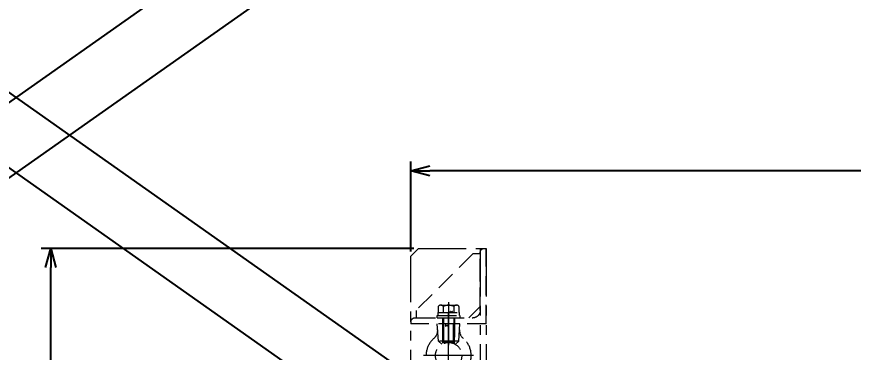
# Model space of a CAD drawing. Header units: millimetres. Extents: x -8731 to 85711, y -14522 to 31379.
# Drawn here: x 54543 to 55654, y 2980 to 3425 of the extents above; entities that cross this region are included whole.
import ezdxf
from ezdxf import colors
from ezdxf.entities.mleader import LeaderData, LeaderLine
from ezdxf.enums import TextEntityAlignment as Align
from ezdxf.math import Vec2, Vec3

# ---------------------------------------------------------------- set-up
doc = ezdxf.new("R2010")
doc.units = ezdxf.units.MM
doc.header["$LTSCALE"] = 4
doc.header["$PDMODE"] = 99
doc.header["$PDSIZE"] = 1
for name, pattern in [('CENTER2', [28.575, 19.05, -3.175, 3.175, -3.175]), ('HIDDEN', [9.525, 6.35, -3.175]), ('PHANTOM2', [31.75, 15.875, -3.175, 3.175, -3.175, 3.175, -3.175])]:
    doc.linetypes.add(name, pattern=pattern)
for name, color, linetype, lineweight in [('04_HIDDEN', 2, 'HIDDEN', 13), ('05_CENTER', 4, 'CENTER2', 13), ('06_PHANTOM', 2, 'PHANTOM2', 13), ('08_DIM', 3, 'Continuous', 13)]:
    doc.layers.add(name, color=color, linetype=linetype, lineweight=lineweight)
doc.layers.add('10_DRAFT', color=8, linetype='Continuous', lineweight=0, plot=False)
doc.styles.add('KANJI0', font='txt.shx', dxfattribs={"width": 0.9, "height": 30, "bigfont": 'bigfont'})
doc.styles.add('KSS_TXT', font='txt.shx', dxfattribs={"bigfont": 'extfont2.shx'})
doc.styles.get("Standard").update_dxf_attribs({"font": 'txt.shx', "bigfont": 'extfont2.shx'})
doc.dimstyles.new('KSS_DIM', dxfattribs={"dimscale": 3, "dimtxt": 3, "dimasz": 2.5, "dimexe": 1.25, "dimexo": 0.625, "dimtad": 1, "dimdsep": 46, "dimtxsty": 'KSS_TXT', "dimblk": 'OPEN30', "dimcen": 0, "dimazin": 2, "dimtfac": 0.75, "dimtmove": 0, "dimatfit": 3, "dimldrblk": 'OPEN30', "dimfxl": 1, "dimtolj": 1, "dimarcsym": 0})

# ---------------------------------------------------------------- blocks, each defined once
blk = doc.blocks.new('_Open30')
at = {"color": 0, "linetype": 'ByBlock', "lineweight": -2}
for p, q in [((-1, 0.268), (0, 0)), ((0, 0), (-1, -0.268)), ((0, 0), (-1, 0))]:
    blk.add_line(p, q, dxfattribs=at)
blk = doc.blocks.new('*D1107')
at = {"layer": '08_DIM', "color": 0, "lineweight": -2, "transparency": 16777216}
for p, q in [((55066.5, 3113.5), (55066.5, 3232.7)), ((57766.5, 2843.5), (57766.5, 3232.7)), ((57741.5, 3220.2), (55091.5, 3220.2))]:
    blk.add_line(p, q, dxfattribs=at)
at = {"layer": 'Defpoints', "color": 0, "transparency": 16777216}
for p in [(55066.5, 3220.2), (55066.5, 3107.2), (57766.5, 2837.2)]:
    blk.add_point(p, dxfattribs=at)
at = {"layer": '08_DIM', "color": 0, "lineweight": -2, "transparency": 16777216, "xscale": 25, "yscale": 25, "zscale": 25, "rotation": 180}
blk.add_blockref('_Open30', (55066.5, 3220.2), dxfattribs=at)
at = {"layer": '08_DIM', "color": 0, "lineweight": -2, "transparency": 16777216, "xscale": 25, "yscale": 25, "zscale": 25}
blk.add_blockref('_Open30', (57766.5, 3220.2), dxfattribs=at)
at = {"layer": '08_DIM', "color": 0, "transparency": 16777216, "insert": (56416.5, 3241.5), "char_height": 30, "attachment_point": 5, "style": 'KSS_TXT'}
blk.add_mtext('\\A1;2700', dxfattribs=at)
blk = doc.blocks.new('*D1117')
at = {"layer": '08_DIM', "color": 0, "lineweight": -2, "transparency": 16777216}
for p, q in [((55070.3, 3117.2), (54575.7, 3117.2)), ((54588.2, 1912.2), (54588.2, 3092.2)), ((55047.8, 1887.2), (54575.7, 1887.2))]:
    blk.add_line(p, q, dxfattribs=at)
at = {"layer": 'Defpoints', "color": 0, "transparency": 16777216}
for p in [(54588.2, 3117.2), (55076.5, 3117.2), (55054, 1887.2)]:
    blk.add_point(p, dxfattribs=at)
at = {"layer": '08_DIM', "color": 0, "lineweight": -2, "transparency": 16777216, "xscale": 25, "yscale": 25, "zscale": 25}
for p, rotation in [((54588.2, 3117.2), 90), ((54588.2, 1887.2), 270)]:
    blk.add_blockref('_Open30', p, dxfattribs=dict(at, rotation=rotation))
at = {"layer": '08_DIM', "color": 0, "transparency": 16777216, "insert": (54566.9, 2502.2), "char_height": 30, "attachment_point": 5, "rotation": 90, "style": 'KSS_TXT'}
blk.add_mtext('\\A1;1230', dxfattribs=at)
blk = doc.blocks.new('A$C3CCA425A_1_1')
at = {"color": 0}
for p, q in [((-13.5, 23), (-15, 0)), ((-13.5, 23), (-9, 27)), ((-13.5, 23), (13.5, 23)), ((13.5, 23), (9, 27)), ((13.5, 23), (15, 0)), ((-15, 0), (15, 0))]:
    blk.add_line(p, q, dxfattribs=at)
blk.add_circle((0, 42), 17.5, dxfattribs=at)
for centre, radius, start, end in [((0, 42), 30, 310.3553, 229.6447), ((-28.5, 8.5), 14, 356.3725, 49.6447), ((28.5, 8.5), 14, 130.3553, 183.6275)]:
    blk.add_arc(centre, radius, start, end, dxfattribs=at)
at = {"layer": '04_HIDDEN', "color": 0}
for p, q in [((-8, 26.4), (-8, 0)), ((-6.2, 0), (-6.2, 25.7)), ((6.2, 25.7), (6.2, 0)), ((8, 0), (8, 26.4))]:
    blk.add_line(p, q, dxfattribs=at)
at = {"layer": '05_CENTER', "color": 0}
for p, q in [((0, 75.2), (0, -3.3)), ((-33.2, 42), (33.2, 42))]:
    blk.add_line(p, q, dxfattribs=at)
at = {"layer": '10_DRAFT', "style": 'KSS_TXT'}
blk.add_text('M16', height=1.5, dxfattribs=at).set_placement((0.5, 1.3))
blk = doc.blocks.new('A$C52B60F3E_1_1')
at = {"color": 0}
for p, q in [((-13.9, 15.1), (-13.9, 7)), ((-10.4, 17), (10.4, 17)), ((-6.9, 7), (-6.9, 15.1)), ((6.9, 15.1), (6.9, 7)), ((13.8, 7), (13.8, 15.1)), ((-15, 0), (-15, 3)), ((-15, 3), (15, 3)), ((-15, 0), (15, 0)), ((-14, 3), (-14, 7)), ((-14, 7), (14, 7)), ((-8, 0), (-8, -31.9)), ((-6.9, 0), (-6.9, -33)), ((0.7, 3), (-0.7, 7)), ((6.9, 0), (6.9, -33)), ((8, 0), (8, -31.9)), ((14, 7), (14, 3)), ((15, 3), (15, 0)), ((8, -31.9), (-8, -31.9)), ((-8, -31.9), (-6.9, -33)), ((6.9, -33), (-6.9, -33)), ((8, -31.9), (6.9, -33))]:
    blk.add_line(p, q, dxfattribs=at)
at = {"color": 0, "linetype": 'CENTER2'}
blk.add_line((0, 20.9), (0, -36), dxfattribs=at)
at = {"color": 0}
for centre, radius, start, end in [((-10.4, 12.8), 4.16, 33.626, 146.374), ((0, 3.1), 13.8, 60, 120), ((10.4, 12.8), 4.16, 33.626, 146.374)]:
    blk.add_arc(centre, radius, start, end, dxfattribs=at)
at = {"layer": '10_DRAFT', "style": 'KANJI0', "width": 0.82}
blk.add_text('M16x40', height=1, dxfattribs=at).set_placement((0.4, 7.5))
blk = doc.blocks.new('A$C448B04A9_1_1_1')
at = {"color": 0}
for p, q in [((3, 100), (0, 100)), ((0, 0), (0, 100)), ((8, 18), (8, 95)), ((0, 0), (100, 0)), ((95, 8), (18, 8)), ((100, 3), (100, 0))]:
    blk.add_line(p, q, dxfattribs=at)
for centre, radius, start, end in [((3, 95), 5, 0, 90), ((18, 18), 10, 180, 270), ((95, 3), 5, 0, 90)]:
    blk.add_arc(centre, radius, start, end, dxfattribs=at)
blk = doc.blocks.new('A$C27AD2B2D_1_1_1')
at = {"color": 0}
blk.add_line((42, 1230), (42, 16), dxfattribs=at)
blk.add_lwpolyline([(-40, 1230), (50, 1230), (50, 16), (-50, 16), (-50, 1220)], close=True, dxfattribs=at)
at = {"layer": '04_HIDDEN'}
blk.add_lwpolyline([(42, 1153), (42, 1223), (32, 1223), (-43, 1148), (-43, 1138), (27, 1138)], close=True, dxfattribs=at)
at = {"layer": '05_CENTER'}
blk.add_line((0, 1123.8), (0, 1144.2), dxfattribs=at)
at = {"layer": '04_HIDDEN', "xscale": -1}
blk.add_blockref('A$C448B04A9_1_1_1', (50, 1130), dxfattribs=at)
blk = doc.blocks.new('AM_BALLOON1')
at = {"transparency": 16777216}
blk.add_circle((0, 0), 5, dxfattribs=at)
blk.add_attdef('B_NUMBER', text='', height=3, dxfattribs=at).set_placement((0, 0), align=Align.MIDDLE_CENTER)
blk = doc.blocks.new('_OPEN')
at = {"color": 0, "linetype": 'ByBlock'}
for p, q in [((-1, 0.167), (0, 0)), ((0, 0), (-1, -0.167)), ((0, 0), (-1, 0))]:
    blk.add_line(p, q, dxfattribs=at)

msp = doc.modelspace()

# ---------------------------------------------------------------- linework, layer by layer
at = {"color": 1}
for p, q in [((58682.99699, 6232.12579), (50400.98839, 402.92779)), ((50400.98839, 6232.12579), (58682.99699, 402.92779)), ((50400.98839, 6132.12579), (58540.91898, 402.92779)), ((58682.99699, 6132.12579), (50543.0664, 402.92779))]:
    msp.add_line(p, q, dxfattribs=at)

# ---------------------------------------------------------------- block references
at = {"layer": '04_HIDDEN'}
msp.add_blockref('A$C52B60F3E_1_1', (55116.54531, 3025.22648), dxfattribs=at)
at = {"layer": '04_HIDDEN', "color": 4, "rotation": 180}
msp.add_blockref('A$C3CCA425A_1_1', (55116.54531, 3017.22648), dxfattribs=at)
at = {"layer": '06_PHANTOM'}
msp.add_blockref('A$C27AD2B2D_1_1_1', (55116.54531, 1887.22648), dxfattribs=at)

# ---------------------------------------------------------------- dimensions: what is measured, and where the dimension line sits
at = {"layer": '08_DIM'}
dim = msp.add_linear_dim(base=(55066.54531, 3220.23922), p1=(57766.54531, 2837.22648), p2=(55066.54531, 3107.22648), dimstyle='KSS_DIM', override={"dimscale": 10}, dxfattribs=at)
dim.commit()
dim.dimension.update_dxf_attribs({"geometry": '*D1107', "text_midpoint": (56416.54531, 3241.48922)})
dim = msp.add_linear_dim(base=(54588.17376, 3117.22648), p1=(55054.04531, 1887.22648), p2=(55076.54531, 3117.22648), angle=90, dimstyle='KSS_DIM', override={"dimscale": 10}, dxfattribs=at)
dim.commit()
dim.dimension.update_dxf_attribs({"geometry": '*D1117', "text_midpoint": (54566.92376, 2502.22648)})

# ---------------------------------------------------------------- leaders
ml = msp.add_multileader_block('Standard', dxfattribs=at)
ml.set_content('AM_BALLOON1', color=256, scale=15)
ml.set_attribute('B_NUMBER', 'D', width=0)
ml.set_leader_properties(color=256, linetype='ByLayer', lineweight=-1)
ml.set_arrow_properties(name='OPEN')
ml.build(insert=Vec2(0, 0))
ml.multileader.update_dxf_attribs({"leader_type": 0, "has_dogleg": 0, "text_right_attachment_type": 6, "dogleg_length": 0, "arrow_head_size": 30, "scale": 15, "block_connection_type": 1})
ctx = ml.context
ctx.base_point, ctx.scale, ctx.char_height, ctx.arrow_head_size, ctx.landing_gap_size, ctx.plane_origin = Vec3(71378.15101, 6803.23474), 15, 60, 30, 30, Vec3(71378.15101, 6803.23474)
ctx.right_attachment, ctx.attachment_type = 6, 1
notes = []
notes.append((ctx, [(0, (0, 0, 0), (0, 0), (1, 0), 1, [])]))
ctx.block.insert = Vec3(71378.15101, 6803.23474)
ml = msp.add_multileader_block('Standard', dxfattribs=at)
ml.set_content('AM_BALLOON1', color=256, scale=15)
ml.set_attribute('B_NUMBER', 'A', width=0)
ml.set_leader_properties(color=256, linetype='ByLayer', lineweight=-1)
ml.set_arrow_properties(name='OPEN')
ml.build(insert=Vec2(0, 0))
ml.multileader.update_dxf_attribs({"leader_type": 0, "has_dogleg": 0, "text_right_attachment_type": 6, "dogleg_length": 0, "arrow_head_size": 30, "scale": 15, "block_connection_type": 1})
ctx = ml.context
ctx.base_point, ctx.scale, ctx.char_height, ctx.arrow_head_size, ctx.landing_gap_size, ctx.plane_origin = Vec3(74152.51725, 3585.67818), 15, 60, 30, 30, Vec3(74152.51725, 3585.67818)
ctx.right_attachment, ctx.attachment_type = 6, 1
notes.append((ctx, [(0, (0, 0, 0), (0, 0), (1, 0), 1, [])]))
ctx.block.insert = Vec3(74152.51725, 3585.67818)
ml = msp.add_multileader_block('Standard', dxfattribs=at)
ml.set_content('AM_BALLOON1', color=256, scale=15)
ml.set_attribute('B_NUMBER', 'C', width=0)
ml.set_leader_properties(color=256, linetype='ByLayer', lineweight=-1)
ml.set_arrow_properties(name='OPEN')
ml.build(insert=Vec2(0, 0))
ml.multileader.update_dxf_attribs({"leader_type": 0, "has_dogleg": 0, "text_right_attachment_type": 6, "dogleg_length": 0, "arrow_head_size": 30, "scale": 15, "block_connection_type": 1})
ctx = ml.context
ctx.base_point, ctx.scale, ctx.char_height, ctx.arrow_head_size, ctx.landing_gap_size, ctx.plane_origin = Vec3(75922.97109, 3336.04157), 15, 60, 30, 30, Vec3(75922.97109, 3336.04157)
ctx.right_attachment, ctx.attachment_type = 6, 1
notes.append((ctx, [(0, (0, 0, 0), (0, 0), (1, 0), 1, [])]))
ctx.block.insert = Vec3(75922.97109, 3336.04157)
ml = msp.add_multileader_block('Standard', dxfattribs=at)
ml.set_content('AM_BALLOON1', color=256, scale=15)
ml.set_attribute('B_NUMBER', 'B', width=0)
ml.set_leader_properties(color=256, linetype='ByLayer', lineweight=-1)
ml.set_arrow_properties(name='OPEN')
ml.build(insert=Vec2(0, 0))
ml.multileader.update_dxf_attribs({"leader_type": 0, "has_dogleg": 0, "text_right_attachment_type": 6, "dogleg_length": 0, "arrow_head_size": 30, "scale": 15, "block_connection_type": 1})
ctx = ml.context
ctx.base_point, ctx.scale, ctx.char_height, ctx.arrow_head_size, ctx.landing_gap_size, ctx.plane_origin = Vec3(67070.6429, 3097.55674), 15, 60, 30, 30, Vec3(67070.6429, 3097.55674)
ctx.right_attachment, ctx.attachment_type = 6, 1
notes.append((ctx, [(0, (0, 0, 0), (0, 0), (1, 0), 1, [])]))
ctx.block.insert = Vec3(67070.6429, 3097.55674)
ml = msp.add_multileader_block('Standard', dxfattribs=at)
ml.set_content('AM_BALLOON1', color=256, scale=15)
ml.set_attribute('B_NUMBER', 'J', width=0)
ml.set_leader_properties(color=256, linetype='ByLayer', lineweight=-1)
ml.set_arrow_properties(name='OPEN')
ml.build(insert=Vec2(0, 0))
ml.multileader.update_dxf_attribs({"leader_type": 0, "has_dogleg": 0, "text_right_attachment_type": 6, "dogleg_length": 0, "arrow_head_size": 30, "scale": 15, "block_connection_type": 1})
ctx = ml.context
ctx.base_point, ctx.scale, ctx.char_height, ctx.arrow_head_size, ctx.landing_gap_size, ctx.plane_origin = Vec3(74177.16998, 3066.07102), 15, 60, 30, 30, Vec3(74177.16998, 3066.07102)
ctx.right_attachment, ctx.attachment_type = 6, 1
notes.append((ctx, [(0, (0, 0, 0), (0, 0), (1, 0), 1, [])]))
ctx.block.insert = Vec3(74177.16998, 3066.07102)
ml = msp.add_multileader_block('Standard', dxfattribs=at)
ml.set_content('AM_BALLOON1', color=256, scale=15)
ml.set_attribute('B_NUMBER', 'M', width=0)
ml.set_leader_properties(color=256, linetype='ByLayer', lineweight=-1)
ml.set_arrow_properties(name='OPEN')
ml.build(insert=Vec2(0, 0))
ml.multileader.update_dxf_attribs({"leader_type": 0, "has_dogleg": 0, "text_right_attachment_type": 6, "dogleg_length": 0, "arrow_head_size": 30, "scale": 15, "block_connection_type": 1})
ctx = ml.context
ctx.base_point, ctx.scale, ctx.char_height, ctx.arrow_head_size, ctx.landing_gap_size, ctx.plane_origin = Vec3(69659.19245, 2969.93556), 15, 60, 30, 30, Vec3(69674.9433, 2742.80924)
ctx.right_attachment, ctx.attachment_type = 6, 1
notes.append((ctx, [(0, (0, 0, 0), (0, 0), (1, 0), 1, [])]))
ctx.block.insert = Vec3(69659.19245, 2969.93556)
for ctx, leaders in notes:
    for number, flags, end, landing, length, lines in leaders:
        leader = LeaderData()
        leader.index, (leader.has_last_leader_line, leader.has_dogleg_vector, leader.attachment_direction) = number, flags
        leader.last_leader_point, leader.dogleg_vector, leader.dogleg_length = Vec3(end), Vec3(landing), length
        for number, points, colour, breaks in lines:
            line = LeaderLine()
            line.index, line.vertices, line.color, line.breaks = number, Vec3.list(points), colors.encode_raw_color(colour), breaks
            leader.lines.append(line)
        ctx.leaders.append(leader)

doc.saveas('drawing.dxf')
